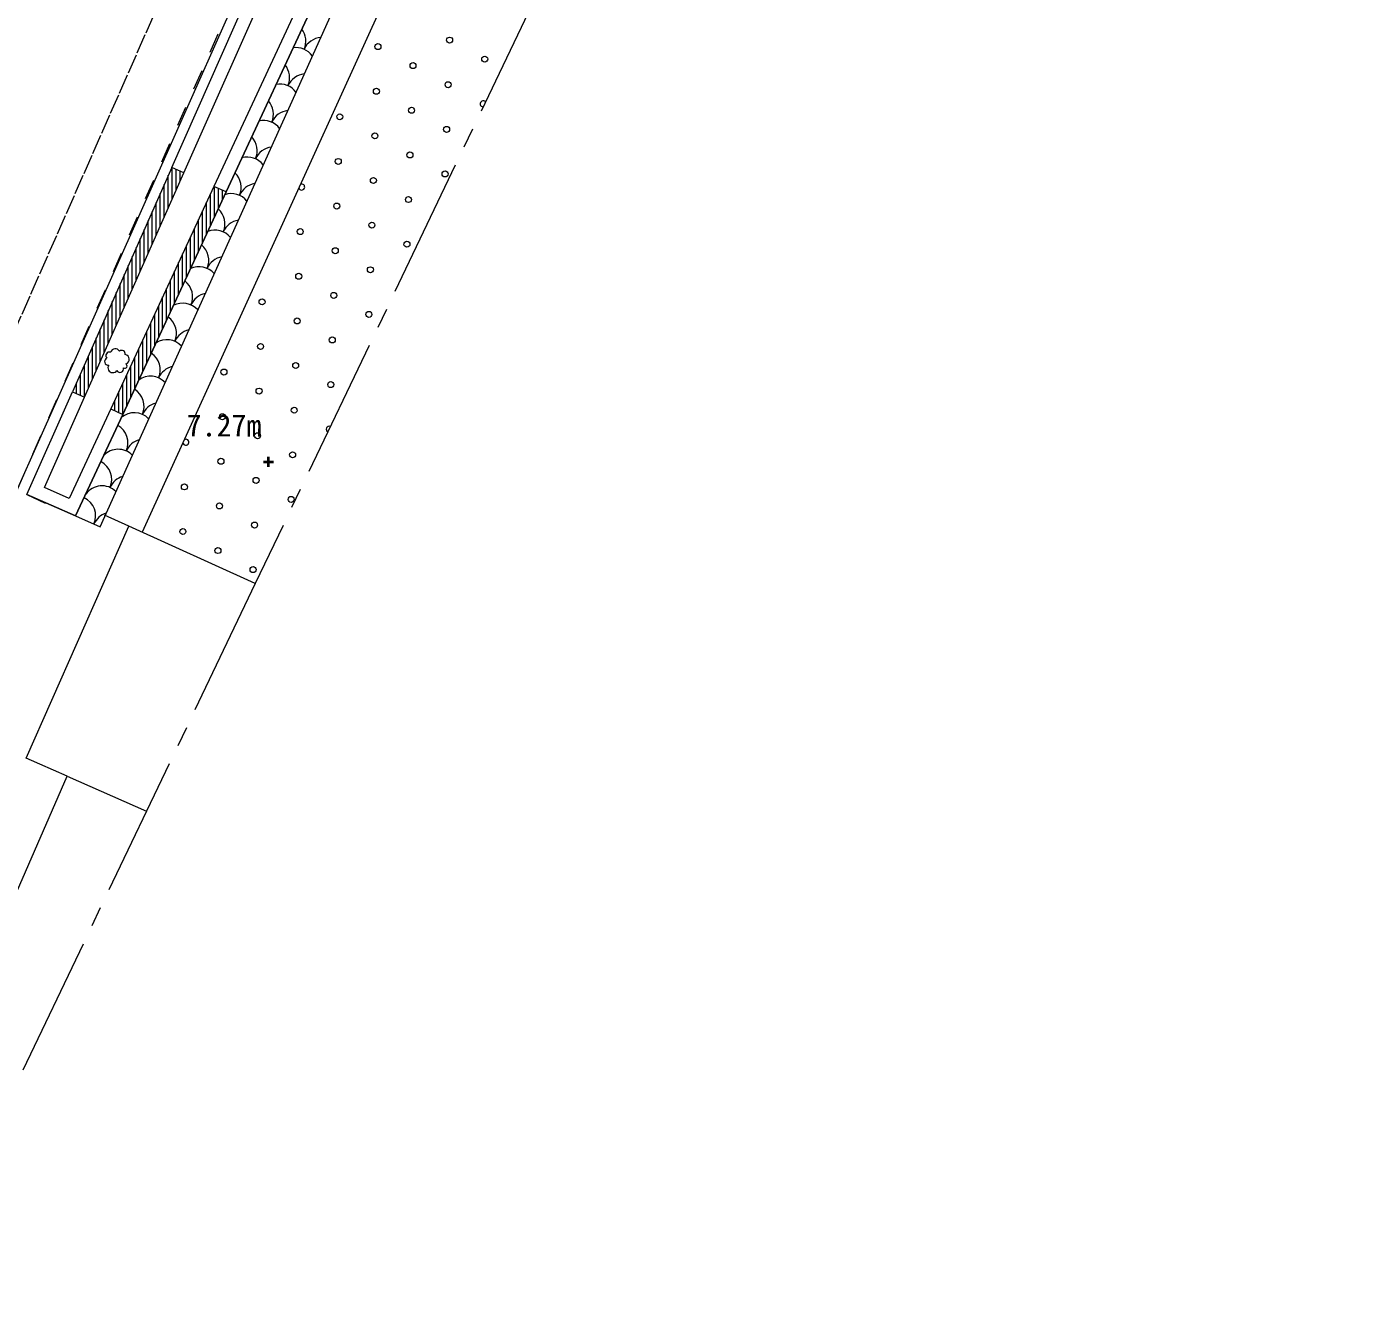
# Model space of a CAD drawing. Units: millimetres on the paper. Extents: x -403 to 403, y -279 to 279.
# Drawn here: x -104.5 to -38.1, y -11.1 to 52.8 of the extents above; entities that cross this region are included whole.
import ezdxf
from ezdxf.enums import TextEntityAlignment as Align

# ---------------------------------------------------------------- set-up
doc = ezdxf.new("R2010")
doc.units = ezdxf.units.MM
for name, pattern in [('USER1', [2, 1, -1]), ('USER2', [1.01, 1, -0.01]), ('USER3', [10, 7, -1, 1, -1])]:
    doc.linetypes.add(name, pattern=pattern)
for name, color, linetype, lineweight in [('0-1_1', 7, 'Continuous', 18), ('0-A_10', 1, 'Continuous', 18), ('0-C_12', 3, 'Continuous', 40)]:
    doc.layers.add(name, color=color, linetype=linetype, lineweight=lineweight)
doc.styles.add('ＭＳ ゴシック', font='')
doc.styles.get('ＭＳ ゴシック').set_extended_font_data('MS Gothic')

msp = doc.modelspace()

# ---------------------------------------------------------------- linework, layer by layer
at = {"layer": '0-1_1', "linetype": 'USER3'}
for p, q in [((-52.859, 109.051), (-93.058, 24.941)), ((-93.058, 24.941), (-113.162, -17.123))]:
    msp.add_line(p, q, dxfattribs=at)
at = {"layer": '0-1_1'}
for p, q in [((-74.479, 80.775), (-98.723, 27.519)), ((-97.244, 45.779), (-92.695, 56.052)), ((-97.244, 45.779), (-92.695, 56.052)), ((-90.4, 55.007), (-95.125, 44.833)), ((-97.418, 43.74), (-97.417, 45.387)), ((-97.218, 44.192), (-97.217, 45.767)), ((-97.018, 44.644), (-97.017, 45.679)), ((-96.817, 45.095), (-96.817, 45.59)), ((-97.618, 43.288), (-97.618, 44.935)), ((-95.096, 43.313), (-95.096, 44.819)), ((-94.896, 43.744), (-94.896, 44.726)), ((-94.696, 44.175), (-94.696, 44.633)), ((-98.018, 42.385), (-98.018, 44.032)), ((-97.818, 42.837), (-97.818, 44.484)), ((-95.496, 42.452), (-95.496, 44.035)), ((-95.296, 42.883), (-95.296, 44.466)), ((-98.218, 41.933), (-98.218, 43.58)), ((-95.696, 42.021), (-95.696, 43.604)), ((-98.618, 41.03), (-98.618, 42.676)), ((-98.418, 41.481), (-98.418, 43.128)), ((-96.096, 41.16), (-96.096, 42.743)), ((-95.896, 41.59), (-95.896, 43.173)), ((-98.818, 40.578), (-98.818, 42.225)), ((-96.496, 40.298), (-96.496, 41.881)), ((-96.296, 40.729), (-96.296, 42.312)), ((-99.218, 39.674), (-99.218, 41.321)), ((-99.018, 40.126), (-99.018, 41.773)), ((-96.696, 39.867), (-96.696, 41.45)), ((-99.418, 39.222), (-99.418, 40.869)), ((-97.096, 39.006), (-97.096, 40.589)), ((-96.896, 39.437), (-96.896, 41.02)), ((-99.818, 38.319), (-99.818, 39.966)), ((-99.618, 38.771), (-99.618, 40.418)), ((-97.296, 38.575), (-97.296, 40.158)), ((-100.018, 37.867), (-100.018, 39.514)), ((-97.696, 37.714), (-97.696, 39.297)), ((-97.496, 38.144), (-97.496, 39.727)), ((-100.418, 36.964), (-100.418, 38.611)), ((-100.218, 37.415), (-100.218, 39.062)), ((-97.896, 37.283), (-97.896, 38.866)), ((-100.618, 36.512), (-100.618, 38.159)), ((-98.296, 36.421), (-98.296, 38.004)), ((-98.096, 36.852), (-98.096, 38.435)), ((-101.018, 35.608), (-101.018, 37.255)), ((-100.818, 36.06), (-100.818, 37.707)), ((-98.496, 35.991), (-98.496, 37.574)), ((-101.218, 35.157), (-101.218, 36.804)), ((-98.896, 35.129), (-98.896, 36.712)), ((-98.696, 35.56), (-98.696, 37.143)), ((-101.618, 34.281), (-101.618, 35.9)), ((-101.418, 34.705), (-101.418, 36.352)), ((-99.096, 34.698), (-99.096, 36.281)), ((-101.818, 34.37), (-101.818, 35.448)), ((-99.496, 33.837), (-99.496, 35.42)), ((-99.296, 34.268), (-99.296, 35.851)), ((-102.018, 34.459), (-102.018, 34.996)), ((-99.896, 33.513), (-99.896, 34.558)), ((-99.696, 33.421), (-99.696, 34.989)), ((-104.492, 29.41), (-102.217, 34.547)), ((-100.096, 33.606), (-100.096, 34.128)), ((-104.492, 29.41), (-103.585, 28.975)), ((-99.396, 27.826), (-100.61, 28.378)), ((-104.534, 16.206), (-99.396, 27.826)), ((-93.058, 24.941), (-99.396, 27.826)), ((-102.483, 15.3), (-98.505, 13.543))]:
    msp.add_line(p, q, dxfattribs=at)
at = {"layer": '0-1_1', "linetype": 'USER2'}
msp.add_lwpolyline([(-42.309, 179.996), (-43.103, 178.228), (-112.892, 19.968), (-192.275, -156.369)], dxfattribs=at)
at = {"layer": '0-1_1', "linetype": 'USER1'}
msp.add_lwpolyline([(-189.236, -157.737), (-109.847, 18.611), (-40.057, 176.873)], dxfattribs=at)
at = {"layer": '0-1_1'}
for points in [[(-66.404, 115.43), (-62.473, 113.565), (-64.835, 108.477), (-70.006, 97.343), (-74.73, 87.169), (-79.901, 76.035), (-84.626, 65.86), (-89.796, 54.726), (-94.521, 44.552), (-99.691, 33.418), (-102.053, 28.331), (-104.492, 29.41), (-102.217, 34.547)], [(-100.296, 33.699), (-102.382, 29.205), (-103.612, 29.75), (-101.608, 34.277), (-96.634, 45.509), (-92.086, 55.782), (-87.112, 67.014), (-82.564, 77.287), (-77.59, 88.519), (-73.042, 98.792), (-68.068, 110.024), (-65.794, 115.16)], [(-104.492, 29.41), (-102.053, 28.331), (-99.691, 33.418), (-94.521, 44.552), (-89.796, 54.726), (-84.626, 65.86), (-79.901, 76.035), (-74.73, 87.169), (-70.006, 97.343), (-64.835, 108.477), (-62.473, 113.565)], [(-102.053, 28.331), (-100.834, 27.791), (-62.541, 112.665)], [(-112.718, -8.149), (-102.483, 15.3), (-104.534, 16.206)]]:
    msp.add_lwpolyline(points, dxfattribs=at)
for points in [[(-97.244, 45.779), (-102.217, 34.547), (-101.608, 34.277), (-96.634, 45.509)], [(-99.691, 33.418), (-94.521, 44.552), (-95.125, 44.833), (-100.296, 33.699)]]:
    msp.add_lwpolyline(points, close=True, dxfattribs=at)
for centre in [(-86.916, 51.832), (-83.326, 52.158), (-81.568, 51.204), (-85.159, 50.878), (-83.401, 49.923), (-86.992, 49.597), (-85.234, 48.643), (-88.825, 48.317), (-87.067, 47.362), (-83.476, 47.689), (-85.31, 46.408), (-88.9, 46.082), (-87.143, 45.128), (-83.552, 45.454), (-88.976, 43.847), (-85.385, 44.173), (-90.809, 42.566), (-87.218, 42.893), (-85.46, 41.939), (-89.051, 41.612), (-87.293, 40.658), (-90.884, 40.332), (-89.127, 39.377), (-92.717, 39.051), (-87.369, 38.423), (-90.96, 38.097), (-89.202, 37.143), (-92.793, 36.816), (-91.035, 35.862), (-94.626, 35.536), (-92.868, 34.582), (-89.277, 34.908), (-94.701, 33.301), (-91.11, 33.627), (-92.944, 32.347), (-91.186, 31.393), (-94.777, 31.066), (-96.61, 29.786), (-93.019, 30.112), (-91.261, 29.158), (-94.852, 28.831), (-93.094, 27.877), (-96.685, 27.551), (-94.927, 26.597), (-93.17, 25.642)]:
    msp.add_circle(centre, 0.15, dxfattribs=at)
for centre, radius, start, end in [((-91.527, 52.104), 1, 336.11705, 37.35046), ((-89.698, 51.295), 1, 94.7013, 156.11705), ((-91.017, 50.785), 1, 35.15925, 98.61441), ((-92.336, 50.276), 1, 336.11705, 39.6453), ((-91.827, 48.956), 1, 36.08619, 101.11263), ((-90.508, 49.466), 1, 95.62227, 156.11705), ((-93.146, 48.447), 1, 336.11705, 41.8972), ((-91.317, 47.637), 1, 96.55183, 156.11705), ((-81.643, 48.969), 0.15, 41.48419, 267.44325), ((-92.637, 47.128), 1, 37.00468, 103.69276), ((-93.956, 46.618), 1, 336.11705, 44.11177), ((-92.127, 45.808), 1, 97.49049, 156.11705), ((-93.446, 45.299), 1, 37.91517, 106.36926), ((-94.766, 44.789), 1, 336.11705, 46.29398), ((-92.937, 43.98), 1, 98.43877, 156.11705), ((-90.733, 44.801), 0.15, 197.72636, 113.32022), ((-94.256, 43.47), 1, 38.8181, 109.16043), ((-95.575, 42.961), 1, 336.11705, 48.44824), ((-95.066, 41.641), 1, 39.71386, 112.09006), ((-93.747, 42.151), 1, 99.39724, 156.11705), ((-96.385, 41.132), 1, 336.11705, 50.57854), ((-94.556, 40.322), 1, 100.36653, 156.11705), ((-95.876, 39.813), 1, 40.60285, 115.19014), ((-97.195, 39.303), 1, 336.11705, 52.68853), ((-95.366, 38.493), 1, 101.34728, 156.11705), ((-96.685, 37.984), 1, 41.48541, 118.50552), ((-98.005, 37.474), 1, 336.11705, 54.78155), ((-96.176, 36.665), 1, 102.34022, 156.11705), ((-100.065, 36.46), 0.24, 30.41425, 164.19134), ((-99.745, 36.441), 0.18, 350.8125, 128.82675), ((-97.495, 36.155), 1, 42.3619, 122.10267), ((-100.422, 36.058), 0.18, 110.75637, 279.09414), ((-100.363, 36.358), 0.18, 68.12678, 226.98949), ((-99.6, 35.847), 0.12, 243.92046, 57.03942), ((-99.608, 36.176), 0.24, 287.94927, 80.1674), ((-98.814, 35.646), 1, 336.11705, 56.86075), ((-100.194, 35.747), 0.24, 146.26079, 328.29862), ((-99.828, 35.701), 0.18, 206.35551, 12.22461), ((-98.305, 34.326), 1, 43.23264, 126.08801), ((-96.986, 34.836), 1, 103.34612, 156.11705), ((-99.624, 33.817), 1, 336.11705, 58.92908), ((-97.795, 33.007), 1, 104.36582, 156.11705), ((-99.115, 32.498), 1, 44.09793, 130.65271), ((-100.434, 31.988), 1, 336.11705, 60.98939), ((-89.353, 32.673), 0.15, 68.34779, 240.57966), ((-98.605, 31.178), 1, 105.40025, 156.11705), ((-96.534, 32.02), 0.15, 187.70938, 123.3372), ((-99.924, 30.669), 1, 44.95807, 136.21489), ((-101.244, 30.159), 1, 336.11705, 63.04439), ((-99.415, 29.35), 1, 106.45041, 156.11705), ((-100.734, 28.84), 1, 45.81335, 144.21361), ((-102.053, 28.331), 1, 336.11705, 65.09675), ((-100.225, 27.521), 1, 107.51742, 156.11705)]:
    msp.add_arc(centre, radius, start, end, dxfattribs=at)
at = {"layer": '0-A_10'}
msp.add_line((-38.061, 179.85), (-189.263, -159.45), dxfattribs=at)
at = {"layer": '0-C_12'}
for p, q in [((-92.403, 30.797), (-92.403, 31.297)), ((-92.653, 31.047), (-92.153, 31.047))]:
    msp.add_line(p, q, dxfattribs=at)

# ---------------------------------------------------------------- texts
at = {"layer": '0-C_12', "color": 7, "style": 'ＭＳ ゴシック'}
msp.add_text('7.27m', height=1.1, rotation=359.919, dxfattribs=at).set_placement((-96.497, 31.983), align=Align.BOTTOM_LEFT)

doc.saveas('drawing.dxf')
